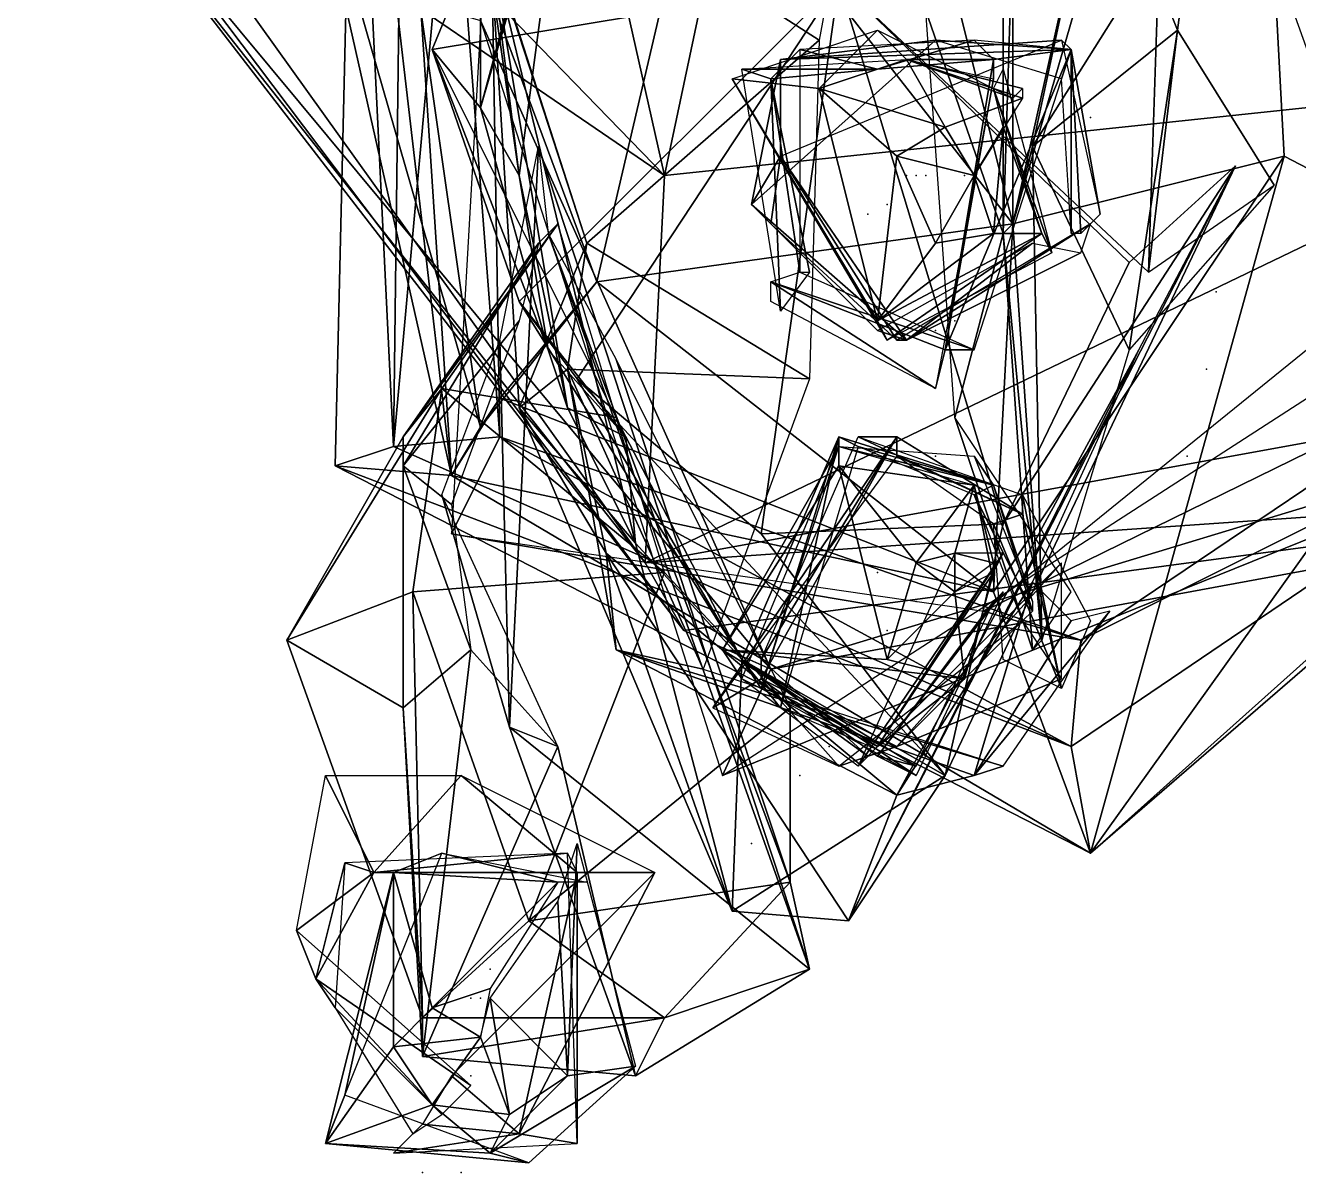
# Model space of a CAD drawing. Extents: x 4.9 to 9.1, y -6.1 to 13.5.
# Drawn here: x 7.2486 to 7.4677, y 4.2801 to 4.4776 of the extents above; entities that cross this region are included whole.
import ezdxf

# ---------------------------------------------------------------- set-up
doc = ezdxf.new("R2010")
doc.units = 0
doc.layers.get('0').update_dxf_attribs({"linetype": 'CONTINUOUS'})

msp = doc.modelspace()

# ---------------------------------------------------------------- linework, layer by layer
at = {"color": 0}
for p in [(7.42024, 4.46513, -0.47), (7.42024, 4.46513, -0.47), (7.42024, 4.46513, -0.47), (7.42024, 4.46513, -0.47), (7.43191, 4.4618, -1.81833), (7.40024, 4.4518, -1.81833), (7.40191, 4.4518, -1.82), (7.40357, 4.4518, -1.74333), (7.41024, 4.4518, -1.90333), (7.41191, 4.45013, -1.735), (7.39357, 4.44513, -1.645), (7.39691, 4.4468, -1.65833), (7.33524, 4.43347, -1.45167), (7.45357, 4.4318, -1.46833), (7.40524, 4.42513, -1.74333), (7.40857, 4.4268, -1.82167), (7.45191, 4.41847, -1.405), (7.45191, 4.41847, -1.405), (7.40524, 4.40347, -1.79333), (7.44857, 4.40347, -1.34167), (7.41191, 4.40013, -1.72833), (7.39524, 4.38347, -1.785), (7.39524, 4.38347, -1.785), (7.40191, 4.37847, -1.85167), (7.40357, 4.37513, -1.63333), (7.39691, 4.37347, -1.72333), (7.39691, 4.37347, -1.72333), (7.41191, 4.37347, -1.64), (7.38024, 4.3718, -1.325), (7.39024, 4.3568, -1.78333), (7.38691, 4.35347, -1.785), (7.38191, 4.34847, -1.71833), (7.33191, 4.3418, -1.59167), (7.37357, 4.3368, -0.46333), (7.32857, 4.3268, -1.50333), (7.32857, 4.31513, -1.50333), (7.32524, 4.31013, -1.585), (7.32691, 4.31013, -1.58667), (7.32524, 4.2968, -1.675), (7.31691, 4.28013, -1.58167), (7.32357, 4.28013, -1.58333)]:
    msp.add_point(p, dxfattribs=at)
for points in [[(7.53191, 4.47013, 0.51167), (7.48191, 4.66847, 0.59333), (7.39524, 4.62513, 0.62)], [(7.31024, 4.6668, 0.53833), (7.24857, 4.56513, 0.44), (7.35857, 4.4518, 0.53833)], [(7.35857, 4.4518, 0.53833), (7.39524, 4.62513, 0.62), (7.31024, 4.6668, 0.53833)], [(7.39524, 4.62513, 0.62), (7.35857, 4.4518, 0.53833), (7.53191, 4.47013, 0.51167)], [(7.35191, 4.59013, -1.53667), (7.33357, 4.4518, -1.48333), (7.32691, 4.49847, -1.48333)], [(7.33357, 4.4518, -1.48333), (7.35191, 4.59013, -1.53667), (7.32857, 4.4918, -1.54667)], [(7.45857, 4.5818, -0.385), (7.38857, 4.56347, -0.31167), (7.41857, 4.44347, -0.34)], [(7.41857, 4.44347, -0.34), (7.46524, 4.45513, -0.37667), (7.45857, 4.5818, -0.385)], [(7.50357, 4.43513, -0.50833), (7.45857, 4.5818, -0.385), (7.46524, 4.45513, -0.37667)], [(7.45857, 4.5818, -0.385), (7.50357, 4.43513, -0.50833), (7.48691, 4.5668, -0.52333)], [(7.32691, 4.46347, -1.39667), (7.35857, 4.57513, -1.47667), (7.32691, 4.49847, -1.48333)], [(7.35857, 4.57513, -1.47667), (7.32691, 4.46347, -1.39667), (7.35691, 4.5668, -1.395)], [(7.35024, 4.55013, -1.335), (7.35691, 4.5668, -1.395), (7.32691, 4.46347, -1.39667)], [(7.25857, 4.52013, 0.26833), (7.35857, 4.4518, 0.53833), (7.24857, 4.56513, 0.44)], [(7.36524, 4.5118, -0.29333), (7.41857, 4.44347, -0.34), (7.38857, 4.56347, -0.31167)], [(7.32691, 4.46347, -1.39667), (7.31857, 4.47347, -1.35), (7.35024, 4.55013, -1.335)], [(7.38857, 4.48513, -1.24833), (7.35024, 4.55013, -1.335), (7.31857, 4.47347, -1.35)], [(7.32191, 4.40013, -0.51167), (7.30524, 4.54347, -0.69), (7.30191, 4.4018, -0.69833)], [(7.31191, 4.40513, -0.885), (7.30191, 4.4018, -0.69833), (7.30524, 4.54347, -0.69)], [(7.30524, 4.54347, -0.69), (7.32191, 4.40013, -0.51167), (7.31357, 4.5268, -0.52)], [(7.30524, 4.54347, -0.69), (7.31357, 4.54013, -0.885), (7.31191, 4.40513, -0.885)], [(7.32191, 4.51513, -1.09), (7.31191, 4.40513, -0.885), (7.31357, 4.54013, -0.885)], [(7.30857, 4.5368, -0.29833), (7.29524, 4.51847, -0.40833), (7.32691, 4.40847, -0.41)], [(7.36524, 4.5118, -0.29333), (7.30857, 4.5368, -0.29833), (7.34691, 4.43347, -0.335)], [(7.32691, 4.40847, -0.41), (7.34691, 4.43347, -0.335), (7.30857, 4.5368, -0.29833)], [(7.32024, 4.5168, -1.61667), (7.39691, 4.53847, -1.62833), (7.38524, 4.47513, -1.64333)], [(7.49191, 4.53347, -1.12), (7.48357, 4.43347, -1.315), (7.45191, 4.5218, -1.31333)], [(7.29524, 4.51847, -0.40833), (7.31357, 4.5268, -0.52), (7.32191, 4.40013, -0.51167)], [(7.25524, 4.5118, 0.00333), (7.35524, 4.38513, 0.28667), (7.25857, 4.52013, 0.26833)], [(7.35857, 4.4518, 0.53833), (7.25857, 4.52013, 0.26833), (7.35524, 4.38513, 0.28667)], [(7.32191, 4.40013, -0.51167), (7.32691, 4.40847, -0.41), (7.29524, 4.51847, -0.40833)], [(7.31191, 4.40513, -0.885), (7.32191, 4.51513, -1.09), (7.33024, 4.4068, -1.075)], [(7.38524, 4.47513, -1.64333), (7.34524, 4.44013, -1.625), (7.32024, 4.5168, -1.61667)], [(7.32857, 4.4918, -1.54667), (7.32024, 4.5168, -1.61667), (7.34524, 4.44013, -1.625)], [(7.32857, 4.5068, -1.30333), (7.33024, 4.4068, -1.075), (7.32191, 4.51513, -1.09)], [(7.35524, 4.38513, 0.28667), (7.25524, 4.5118, 0.00333), (7.36191, 4.37347, 0.01167)], [(7.27024, 4.49513, -0.24833), (7.36191, 4.37347, 0.01167), (7.25524, 4.5118, 0.00333)], [(7.36524, 4.5118, -0.29333), (7.34691, 4.43347, -0.335), (7.41857, 4.44347, -0.34)], [(7.33024, 4.4068, -1.075), (7.32857, 4.5068, -1.30333), (7.32191, 4.39013, -1.30333)], [(7.43191, 4.50347, -1.48167), (7.41857, 4.44347, -1.57167), (7.41857, 4.49513, -1.57167)], [(7.41857, 4.44347, -1.57167), (7.43191, 4.50347, -1.48167), (7.42191, 4.4568, -1.49167)], [(7.45024, 4.5018, -1.39833), (7.42191, 4.4568, -1.49167), (7.43191, 4.50347, -1.48167)], [(7.42191, 4.4568, -1.49167), (7.45024, 4.5018, -1.39833), (7.44691, 4.4768, -1.41167)], [(7.44357, 4.48513, -1.34), (7.44691, 4.4768, -1.41167), (7.45024, 4.5018, -1.39833)], [(7.32691, 4.46347, -1.39667), (7.32691, 4.49847, -1.48333), (7.33357, 4.4518, -1.48333)], [(7.36191, 4.37347, 0.01167), (7.27024, 4.49513, -0.24833), (7.37691, 4.3668, -0.23167)], [(7.32691, 4.47847, -0.39667), (7.37691, 4.3668, -0.23167), (7.27024, 4.49513, -0.24833)], [(7.41857, 4.49513, -1.57167), (7.41691, 4.4418, -1.60333), (7.41691, 4.49347, -1.60333)], [(7.41691, 4.4418, -1.60333), (7.41857, 4.49513, -1.57167), (7.41857, 4.44347, -1.57167)], [(7.40357, 4.48013, -1.65167), (7.41691, 4.49347, -1.60333), (7.41691, 4.4418, -1.60333)], [(7.34524, 4.44013, -1.625), (7.33357, 4.4118, -1.54167), (7.32857, 4.4918, -1.54667)], [(7.35357, 4.38847, -1.48667), (7.32857, 4.4918, -1.54667), (7.33357, 4.4118, -1.54167)], [(7.32857, 4.4918, -1.54667), (7.34191, 4.4118, -1.48333), (7.33357, 4.4518, -1.48333)], [(7.32857, 4.4918, -1.54667), (7.35357, 4.38847, -1.48667), (7.34191, 4.4118, -1.48333)], [(7.38857, 4.48513, -1.24833), (7.31857, 4.47347, -1.35), (7.33357, 4.43013, -1.34167)], [(7.38857, 4.48513, -1.24833), (7.33357, 4.43013, -1.34167), (7.34357, 4.4168, -1.33833)], [(7.38857, 4.48513, -1.24833), (7.34357, 4.4168, -1.33833), (7.37524, 4.39013, -1.33)], [(7.38857, 4.48513, -1.24833), (7.37524, 4.39013, -1.33), (7.41691, 4.3918, -1.31833)], [(7.38857, 4.48513, -1.24833), (7.41691, 4.3918, -1.31833), (7.43857, 4.4368, -1.33333)], [(7.38857, 4.48513, -1.24833), (7.44191, 4.43513, -1.34), (7.44357, 4.48513, -1.34)], [(7.44691, 4.4768, -1.41167), (7.44357, 4.48513, -1.34), (7.44191, 4.43513, -1.34)], [(7.41691, 4.4418, -1.60333), (7.40857, 4.41013, -1.64667), (7.40357, 4.48013, -1.65167)], [(7.37691, 4.3668, -0.23167), (7.32691, 4.47847, -0.39667), (7.36857, 4.34847, -0.50333)], [(7.38524, 4.4668, -1.85667), (7.37024, 4.46847, -1.81667), (7.39524, 4.4768, -1.81833)], [(7.39524, 4.4768, -1.81833), (7.40024, 4.4718, -1.85667), (7.38524, 4.4668, -1.85667)], [(7.40024, 4.4718, -1.85667), (7.39524, 4.4768, -1.81833), (7.41857, 4.46513, -1.81667)], [(7.44691, 4.4768, -1.41167), (7.43857, 4.4218, -1.49167), (7.42191, 4.4568, -1.49167)], [(7.43857, 4.4218, -1.49167), (7.44691, 4.4768, -1.41167), (7.46357, 4.45013, -1.41333)], [(7.44191, 4.43513, -1.34), (7.46357, 4.45013, -1.41333), (7.44691, 4.4768, -1.41167)], [(7.31857, 4.47347, -1.35), (7.33857, 4.4218, -1.39667), (7.35191, 4.4068, -1.39167)], [(7.31857, 4.47347, -1.35), (7.32691, 4.46347, -1.39667), (7.33857, 4.4218, -1.39667)], [(7.35191, 4.4068, -1.39167), (7.33357, 4.43013, -1.34167), (7.31857, 4.47347, -1.35)], [(7.34524, 4.44013, -1.625), (7.38524, 4.47513, -1.64333), (7.38357, 4.4168, -1.635)], [(7.37857, 4.4718, -1.76833), (7.40524, 4.47513, -1.82333), (7.37357, 4.4468, -1.82167)], [(7.37691, 4.46847, -1.705), (7.38191, 4.47347, -1.73667), (7.38191, 4.43513, -1.73333)], [(7.38191, 4.47347, -1.73667), (7.37691, 4.46847, -1.705), (7.39524, 4.47013, -1.695)], [(7.40524, 4.47513, -1.82333), (7.37857, 4.4718, -1.76833), (7.42857, 4.47347, -1.77833)], [(7.42691, 4.47513, -1.73833), (7.42857, 4.47347, -1.77833), (7.37857, 4.4718, -1.76833)], [(7.37857, 4.4718, -1.76833), (7.37857, 4.45513, -1.72833), (7.42691, 4.47513, -1.73833)], [(7.39524, 4.47013, -1.695), (7.41191, 4.47513, -1.74), (7.38191, 4.47347, -1.73667)], [(7.41191, 4.47513, -1.74), (7.39524, 4.47013, -1.695), (7.41524, 4.4718, -1.685)], [(7.42857, 4.47347, -1.77833), (7.42691, 4.46847, -1.81833), (7.40524, 4.47513, -1.82333)], [(7.40691, 4.4218, -1.70333), (7.41191, 4.4218, -1.745), (7.42857, 4.47347, -1.74167)], [(7.42857, 4.47347, -1.74167), (7.41524, 4.4718, -1.685), (7.40691, 4.4218, -1.70333)], [(7.41524, 4.4718, -1.685), (7.42857, 4.47347, -1.74167), (7.41191, 4.47513, -1.74)], [(7.42857, 4.47347, -1.77833), (7.42691, 4.47513, -1.73833), (7.43357, 4.44513, -1.71833)], [(7.42857, 4.47347, -1.77833), (7.42857, 4.4418, -1.80667), (7.42691, 4.46847, -1.81833)], [(7.42857, 4.4418, -1.80667), (7.42857, 4.47347, -1.77833), (7.43024, 4.4418, -1.77333)], [(7.43357, 4.44513, -1.71833), (7.43024, 4.4418, -1.77333), (7.42857, 4.47347, -1.77833)], [(7.39524, 4.47013, -1.695), (7.37191, 4.47013, -1.64), (7.40024, 4.4718, -1.65167)], [(7.37357, 4.4468, -1.82167), (7.37857, 4.45513, -1.775), (7.37857, 4.4718, -1.76833)], [(7.37857, 4.45513, -1.72833), (7.37857, 4.4718, -1.76833), (7.37857, 4.45513, -1.775)], [(7.40691, 4.46013, -1.89667), (7.38524, 4.4668, -1.85667), (7.40024, 4.4718, -1.85667)], [(7.40024, 4.4718, -1.65167), (7.41524, 4.4718, -1.685), (7.39524, 4.47013, -1.695)], [(7.41524, 4.4718, -1.685), (7.40024, 4.4718, -1.65167), (7.41524, 4.46847, -1.64167)], [(7.40024, 4.4718, -1.85667), (7.42024, 4.46513, -1.89667), (7.40691, 4.46013, -1.89667)], [(7.42024, 4.46513, -1.89667), (7.40024, 4.4718, -1.85667), (7.42024, 4.4668, -1.85667)], [(7.41857, 4.46513, -1.81667), (7.42024, 4.4668, -1.85667), (7.40024, 4.4718, -1.85667)], [(7.41524, 4.46847, -1.64167), (7.40691, 4.4218, -1.70333), (7.41524, 4.4718, -1.685)], [(7.35524, 4.38513, 0.28667), (7.53191, 4.47013, 0.51167), (7.35857, 4.4518, 0.53833)], [(7.53191, 4.47013, 0.51167), (7.35524, 4.38513, 0.28667), (7.53857, 4.41847, 0.26833)], [(7.37191, 4.47013, -1.64), (7.39524, 4.47013, -1.695), (7.37691, 4.46847, -1.705)], [(7.37691, 4.46847, -1.705), (7.37857, 4.42847, -1.635), (7.37191, 4.47013, -1.64)], [(7.41524, 4.4668, -1.85667), (7.41691, 4.47013, -1.80833), (7.42524, 4.43847, -1.82167)], [(7.37024, 4.46847, -1.81667), (7.38524, 4.4668, -1.85667), (7.39524, 4.4268, -1.85333)], [(7.39524, 4.4268, -1.85333), (7.39691, 4.42347, -1.82), (7.37024, 4.46847, -1.81667)], [(7.38191, 4.43513, -1.73333), (7.38357, 4.43513, -1.69833), (7.37691, 4.46847, -1.705)], [(7.37857, 4.42847, -1.635), (7.37691, 4.46847, -1.705), (7.38357, 4.43513, -1.69833)], [(7.38524, 4.4668, -1.85667), (7.40691, 4.46013, -1.89667), (7.39857, 4.45513, -1.90333)], [(7.39857, 4.45513, -1.90333), (7.39524, 4.4268, -1.85333), (7.38524, 4.4668, -1.85667)], [(7.40691, 4.4218, -1.70333), (7.41524, 4.46847, -1.64167), (7.40524, 4.41513, -1.63333)], [(7.41691, 4.46013, -1.89667), (7.41524, 4.4668, -1.85667), (7.42357, 4.4418, -1.855)], [(7.42524, 4.43847, -1.82167), (7.42357, 4.4418, -1.855), (7.41524, 4.4668, -1.85667)], [(7.41191, 4.4518, -1.90333), (7.40691, 4.46013, -1.89667), (7.42024, 4.46513, -1.89667)], [(7.33357, 4.4518, -1.48333), (7.33857, 4.4218, -1.39667), (7.32691, 4.46347, -1.39667)], [(7.41191, 4.4518, -1.90333), (7.39857, 4.45513, -1.90333), (7.40691, 4.46013, -1.89667)], [(7.41191, 4.4518, -1.90333), (7.41691, 4.46013, -1.89667), (7.41524, 4.4418, -1.90333)], [(7.42357, 4.4418, -1.855), (7.41524, 4.4418, -1.90333), (7.41691, 4.46013, -1.89667)], [(7.33691, 4.4568, -1.49167), (7.33191, 4.3568, -1.51167), (7.33024, 4.42347, -1.48333)], [(7.33191, 4.3568, -1.51167), (7.33691, 4.4568, -1.49167), (7.38357, 4.31513, -1.48)], [(7.33857, 4.4418, -1.39167), (7.38357, 4.31513, -1.48), (7.33691, 4.4568, -1.49167)], [(7.42191, 4.4568, -1.49167), (7.42357, 4.3718, -1.575), (7.41857, 4.44347, -1.57167)], [(7.42357, 4.3718, -1.575), (7.42191, 4.4568, -1.49167), (7.43857, 4.4218, -1.49167)], [(7.37357, 4.4468, -1.82167), (7.40024, 4.42347, -1.78167), (7.37857, 4.45513, -1.775)], [(7.37857, 4.45513, -1.775), (7.37691, 4.44347, -1.725), (7.37857, 4.45513, -1.72833)], [(7.37857, 4.45513, -1.775), (7.39857, 4.42347, -1.73167), (7.37691, 4.44347, -1.725)], [(7.39857, 4.42347, -1.73167), (7.37857, 4.45513, -1.775), (7.40024, 4.42347, -1.78167)], [(7.39524, 4.4268, -1.85333), (7.39857, 4.45513, -1.90333), (7.40524, 4.44013, -1.90167)], [(7.41191, 4.4518, -1.90333), (7.40524, 4.44013, -1.90167), (7.39857, 4.45513, -1.90333)], [(7.41857, 4.44347, -0.34), (7.41524, 4.38013, -0.39), (7.46524, 4.45513, -0.37667)], [(7.43191, 4.33513, -0.50333), (7.46524, 4.45513, -0.37667), (7.41524, 4.38013, -0.39)], [(7.46524, 4.45513, -0.37667), (7.43191, 4.33513, -0.50333), (7.50357, 4.43513, -0.50833)], [(7.33857, 4.4218, -1.39667), (7.33357, 4.4518, -1.48333), (7.34191, 4.4118, -1.48333)], [(7.45691, 4.45347, -1.415), (7.39024, 4.32347, -1.49667), (7.44024, 4.4218, -1.49167)], [(7.39024, 4.32347, -1.49667), (7.45691, 4.45347, -1.415), (7.40691, 4.34847, -1.39333)], [(7.41191, 4.4518, -1.90333), (7.41524, 4.4418, -1.90333), (7.40524, 4.44013, -1.90167)], [(7.41691, 4.3918, -1.31833), (7.40691, 4.34847, -1.39333), (7.45691, 4.45347, -1.415)], [(7.45691, 4.45347, -1.415), (7.43857, 4.4368, -1.33333), (7.41691, 4.3918, -1.31833)], [(7.40024, 4.42347, -1.78167), (7.37357, 4.4468, -1.82167), (7.39524, 4.42513, -1.81833)], [(7.34024, 4.44347, -1.40333), (7.33691, 4.44013, -1.45333), (7.31357, 4.4068, -1.455)], [(7.31357, 4.4068, -1.455), (7.32024, 4.41513, -1.39667), (7.34024, 4.44347, -1.40333)], [(7.35024, 4.41013, -1.355), (7.34024, 4.44347, -1.40333), (7.32024, 4.41513, -1.39667)], [(7.41524, 4.38013, -0.39), (7.41857, 4.44347, -0.34), (7.34691, 4.43347, -0.335)], [(7.40024, 4.42347, -1.78167), (7.43191, 4.44347, -1.725), (7.39857, 4.42347, -1.73167)], [(7.43191, 4.44347, -1.725), (7.40024, 4.42347, -1.78167), (7.43024, 4.43847, -1.78167)], [(7.41691, 4.4418, -1.60333), (7.41857, 4.44347, -1.57167), (7.42357, 4.3718, -1.575)], [(7.38357, 4.31513, -1.48), (7.33857, 4.4418, -1.39167), (7.38024, 4.33013, -1.41)], [(7.35024, 4.42013, -1.355), (7.38024, 4.33013, -1.41), (7.33857, 4.4418, -1.39167)], [(7.39524, 4.4268, -1.85333), (7.40524, 4.44013, -1.90167), (7.41524, 4.4418, -1.90333)], [(7.41524, 4.4418, -1.90333), (7.42357, 4.4418, -1.855), (7.39524, 4.4268, -1.85333)], [(7.39691, 4.42347, -1.82), (7.39524, 4.4268, -1.85333), (7.42357, 4.4418, -1.855)], [(7.42357, 4.4418, -1.855), (7.42524, 4.43847, -1.82167), (7.39691, 4.42347, -1.82)], [(7.40857, 4.41013, -1.64667), (7.41691, 4.4418, -1.60333), (7.42191, 4.37013, -1.59833)], [(7.42357, 4.3718, -1.575), (7.42191, 4.37013, -1.59833), (7.41691, 4.4418, -1.60333)], [(7.33691, 4.44013, -1.45333), (7.33357, 4.4268, -1.495), (7.31357, 4.4018, -1.49)], [(7.31357, 4.4018, -1.49), (7.31357, 4.4068, -1.455), (7.33691, 4.44013, -1.45333)], [(7.33357, 4.4118, -1.54167), (7.34524, 4.44013, -1.625), (7.34191, 4.41847, -1.60667)], [(7.38357, 4.4168, -1.635), (7.34191, 4.41847, -1.60667), (7.34524, 4.44013, -1.625)], [(7.40024, 4.42347, -1.78167), (7.39524, 4.42513, -1.81833), (7.42191, 4.44013, -1.81333)], [(7.42191, 4.44013, -1.81333), (7.43024, 4.43847, -1.78167), (7.40024, 4.42347, -1.78167)], [(7.37691, 4.43347, -1.69167), (7.38191, 4.43513, -1.74167), (7.41191, 4.4218, -1.745)], [(7.43191, 4.33513, -0.70667), (7.50357, 4.43513, -0.50833), (7.43191, 4.33513, -0.50333)], [(7.50357, 4.43513, -0.50833), (7.43191, 4.33513, -0.70667), (7.53024, 4.42013, -0.69667)], [(7.34691, 4.43347, -0.335), (7.32691, 4.40847, -0.41), (7.33024, 4.41347, -0.40167)], [(7.34691, 4.43347, -0.335), (7.33024, 4.41347, -0.40167), (7.41524, 4.38013, -0.39)], [(7.52524, 4.4118, -0.23667), (7.36857, 4.34847, -0.50333), (7.50024, 4.43347, -0.50833)], [(7.41191, 4.4218, -1.745), (7.40691, 4.4218, -1.70333), (7.37691, 4.43347, -1.69167)], [(7.40524, 4.41513, -1.63333), (7.37691, 4.43347, -1.69167), (7.40691, 4.4218, -1.70333)], [(7.37691, 4.43347, -1.69167), (7.40524, 4.41513, -1.63333), (7.37691, 4.43013, -1.63667)], [(7.50191, 4.42013, -1.10333), (7.41357, 4.3768, -1.30167), (7.48357, 4.43347, -1.315)], [(7.33357, 4.43013, -1.34167), (7.35191, 4.4068, -1.39167), (7.37191, 4.36847, -1.39167)], [(7.37191, 4.36847, -1.39167), (7.34357, 4.4168, -1.33833), (7.33357, 4.43013, -1.34167)], [(7.32191, 4.39513, -1.53833), (7.31357, 4.4018, -1.49), (7.33357, 4.4268, -1.495)], [(7.32024, 4.3968, -1.54667), (7.33024, 4.42347, -1.48333), (7.33191, 4.3568, -1.51167)], [(7.34191, 4.4118, -1.48333), (7.35191, 4.4068, -1.39167), (7.33857, 4.4218, -1.39667)], [(7.39857, 4.34513, -1.57167), (7.44024, 4.4218, -1.49167), (7.39024, 4.32347, -1.49667)], [(7.44024, 4.4218, -1.49167), (7.39857, 4.34513, -1.57167), (7.42191, 4.3818, -1.56833)], [(7.34191, 4.41847, -1.60667), (7.34857, 4.3868, -1.535), (7.33357, 4.4118, -1.54167)], [(7.34191, 4.41847, -1.60667), (7.38357, 4.4168, -1.635), (7.36524, 4.3668, -1.63667)], [(7.36524, 4.3668, -1.63667), (7.35024, 4.37013, -1.61333), (7.34191, 4.41847, -1.60667)], [(7.34857, 4.3868, -1.535), (7.34191, 4.41847, -1.60667), (7.35024, 4.37013, -1.61333)], [(7.38024, 4.33013, -1.41), (7.35024, 4.42013, -1.355), (7.38024, 4.36013, -1.355)], [(7.54857, 4.39847, 0.005), (7.53857, 4.41847, 0.26833), (7.35524, 4.38513, 0.28667)], [(7.41357, 4.3768, -1.30167), (7.50191, 4.42013, -1.10333), (7.43024, 4.3718, -1.07333)], [(7.43191, 4.33513, -0.70667), (7.42857, 4.35347, -0.885), (7.52691, 4.42013, -0.90167)], [(7.43024, 4.3718, -1.07333), (7.52691, 4.42013, -0.90167), (7.42857, 4.35347, -0.885)], [(7.52691, 4.42013, -0.90167), (7.43024, 4.3718, -1.07333), (7.50191, 4.42013, -1.10333)], [(7.52691, 4.42013, -0.90167), (7.53024, 4.42013, -0.69667), (7.43191, 4.33513, -0.70667)], [(7.34357, 4.4168, -1.33833), (7.37191, 4.36847, -1.39167), (7.40691, 4.34847, -1.39333)], [(7.40691, 4.34847, -1.39333), (7.37524, 4.39013, -1.33), (7.34357, 4.4168, -1.33833)], [(7.32024, 4.41513, -1.39667), (7.31357, 4.4068, -1.455), (7.29357, 4.3718, -1.44)], [(7.29357, 4.3718, -1.44), (7.31524, 4.38013, -1.39), (7.32024, 4.41513, -1.39667)], [(7.35857, 4.38347, -1.34167), (7.32024, 4.41513, -1.39667), (7.31524, 4.38013, -1.39)], [(7.32024, 4.41513, -1.39667), (7.35857, 4.38347, -1.34167), (7.35024, 4.41013, -1.355)], [(7.32191, 4.40013, -0.51167), (7.33024, 4.41347, -0.40167), (7.32691, 4.40847, -0.41)], [(7.32191, 4.40013, -0.51167), (7.41524, 4.38013, -0.39), (7.33024, 4.41347, -0.40167)], [(7.37024, 4.32513, -1.49833), (7.33357, 4.4118, -1.54167), (7.34857, 4.3868, -1.535)], [(7.33357, 4.4118, -1.54167), (7.37024, 4.32513, -1.49833), (7.35357, 4.38847, -1.48667)], [(7.35191, 4.4068, -1.39167), (7.34191, 4.4118, -1.48333), (7.35357, 4.38847, -1.48667)], [(7.36857, 4.34847, -0.50333), (7.52524, 4.4118, -0.23667), (7.37691, 4.3668, -0.23167)], [(7.54857, 4.39847, 0.005), (7.37691, 4.3668, -0.23167), (7.52524, 4.4118, -0.23667)], [(7.42191, 4.37013, -1.59833), (7.42857, 4.38013, -1.63167), (7.40857, 4.41013, -1.64667)], [(7.31357, 4.36013, -1.50333), (7.29357, 4.3718, -1.44), (7.31357, 4.4068, -1.455)], [(7.33024, 4.4068, -1.075), (7.42857, 4.35347, -0.885), (7.31191, 4.40513, -0.885)], [(7.31357, 4.4068, -1.455), (7.31357, 4.4018, -1.49), (7.31357, 4.36013, -1.50333)], [(7.32191, 4.39013, -1.30333), (7.43024, 4.3718, -1.07333), (7.33024, 4.4068, -1.075)], [(7.42857, 4.35347, -0.885), (7.33024, 4.4068, -1.075), (7.43024, 4.3718, -1.07333)], [(7.35357, 4.38847, -1.48667), (7.37191, 4.36847, -1.39167), (7.35191, 4.4068, -1.39167)], [(7.39857, 4.4068, -1.67667), (7.39857, 4.40347, -1.72667), (7.36691, 4.36013, -1.725)], [(7.36691, 4.36013, -1.725), (7.37524, 4.36513, -1.67), (7.39857, 4.4068, -1.67667)], [(7.37857, 4.36013, -1.795), (7.37191, 4.36847, -1.765), (7.38857, 4.4068, -1.76167)], [(7.37524, 4.36347, -1.72333), (7.38857, 4.4068, -1.76167), (7.37191, 4.36847, -1.765)], [(7.37524, 4.36847, -1.625), (7.39857, 4.4068, -1.67667), (7.37524, 4.36513, -1.67)], [(7.39857, 4.4068, -1.67667), (7.37524, 4.36847, -1.625), (7.39191, 4.4068, -1.63333)], [(7.38857, 4.4068, -1.76167), (7.37524, 4.36347, -1.72333), (7.38857, 4.40513, -1.72167)], [(7.38857, 4.4068, -1.76167), (7.39191, 4.40513, -1.78667), (7.37857, 4.36013, -1.795)], [(7.39191, 4.40513, -1.78667), (7.38857, 4.4068, -1.76167), (7.41524, 4.39847, -1.76)], [(7.38857, 4.40513, -1.72167), (7.41524, 4.39847, -1.76), (7.38857, 4.4068, -1.76167)], [(7.39191, 4.4068, -1.63333), (7.42024, 4.39347, -1.67833), (7.39857, 4.4068, -1.67667)], [(7.42024, 4.39347, -1.67833), (7.39191, 4.4068, -1.63333), (7.42024, 4.3968, -1.63)], [(7.39857, 4.40347, -1.72667), (7.39857, 4.4068, -1.67667), (7.42024, 4.39347, -1.67833)], [(7.30191, 4.4018, -0.69833), (7.31191, 4.40513, -0.885), (7.42857, 4.35347, -0.885)], [(7.38857, 4.40513, -1.78667), (7.38857, 4.4018, -1.82333), (7.36857, 4.37013, -1.82333)], [(7.36857, 4.37013, -1.82333), (7.37191, 4.36513, -1.78), (7.38857, 4.40513, -1.78667)], [(7.41524, 4.39847, -1.76), (7.38857, 4.40513, -1.72167), (7.41191, 4.40347, -1.72)], [(7.38857, 4.4018, -1.82333), (7.38857, 4.40513, -1.78667), (7.41191, 4.39847, -1.78167)], [(7.41524, 4.39847, -1.76), (7.41191, 4.3968, -1.78333), (7.39191, 4.40513, -1.78667)], [(7.42024, 4.39347, -1.67833), (7.41524, 4.3918, -1.72833), (7.39857, 4.40347, -1.72667)], [(7.41524, 4.39847, -1.76), (7.41191, 4.40347, -1.72), (7.42191, 4.37847, -1.72333)], [(7.30191, 4.4018, -0.69833), (7.43191, 4.33513, -0.50333), (7.32191, 4.40013, -0.51167)], [(7.43191, 4.33513, -0.50333), (7.30191, 4.4018, -0.69833), (7.43191, 4.33513, -0.70667)], [(7.42857, 4.35347, -0.885), (7.43191, 4.33513, -0.70667), (7.30191, 4.4018, -0.69833)], [(7.31357, 4.4018, -1.49), (7.32191, 4.39513, -1.53833), (7.32524, 4.37013, -1.54667)], [(7.32524, 4.37013, -1.54667), (7.31357, 4.36013, -1.50333), (7.31357, 4.4018, -1.49)], [(7.39691, 4.36847, -1.85167), (7.36857, 4.37013, -1.82333), (7.38857, 4.4018, -1.82333)], [(7.38857, 4.4018, -1.82333), (7.40191, 4.38513, -1.85333), (7.39691, 4.36847, -1.85167)], [(7.40191, 4.38513, -1.85333), (7.38857, 4.4018, -1.82333), (7.41191, 4.39847, -1.81333)], [(7.41191, 4.39847, -1.78167), (7.41191, 4.39847, -1.81333), (7.38857, 4.4018, -1.82333)], [(7.41524, 4.38013, -0.39), (7.32191, 4.40013, -0.51167), (7.43191, 4.33513, -0.50333)], [(7.33191, 4.3568, -1.51167), (7.34024, 4.35347, -1.54333), (7.32024, 4.3968, -1.54667)], [(7.35524, 4.38513, 0.28667), (7.36191, 4.37347, 0.01167), (7.54857, 4.39847, 0.005)], [(7.37691, 4.3668, -0.23167), (7.54857, 4.39847, 0.005), (7.36191, 4.37347, 0.01167)], [(7.41191, 4.39847, -1.81333), (7.40857, 4.3868, -1.85333), (7.40191, 4.38513, -1.85333)], [(7.41191, 4.39847, -1.81333), (7.41524, 4.38513, -1.85167), (7.40857, 4.3868, -1.85333)], [(7.41191, 4.3968, -1.78333), (7.41524, 4.39847, -1.76), (7.42191, 4.3768, -1.755)], [(7.41524, 4.38513, -1.85167), (7.41191, 4.39847, -1.81333), (7.41524, 4.38513, -1.81167)], [(7.41524, 4.3818, -1.77667), (7.41524, 4.38513, -1.81167), (7.41191, 4.39847, -1.81333)], [(7.41191, 4.39847, -1.81333), (7.41191, 4.39847, -1.78167), (7.41524, 4.3818, -1.77667)], [(7.42191, 4.3768, -1.755), (7.42024, 4.37513, -1.78667), (7.41191, 4.3968, -1.78333)], [(7.42191, 4.37847, -1.72333), (7.42191, 4.3768, -1.755), (7.41524, 4.39847, -1.76)], [(7.42024, 4.3968, -1.63), (7.42691, 4.36347, -1.68167), (7.42024, 4.39347, -1.67833)], [(7.42691, 4.36347, -1.68167), (7.42024, 4.3968, -1.63), (7.43191, 4.37513, -1.62667)], [(7.41524, 4.3918, -1.72833), (7.42024, 4.39347, -1.67833), (7.42691, 4.36347, -1.68167)], [(7.43024, 4.3718, -1.07333), (7.32191, 4.39013, -1.30333), (7.41357, 4.3768, -1.30167)], [(7.40691, 4.34847, -1.39333), (7.41691, 4.3918, -1.31833), (7.37524, 4.39013, -1.33)], [(7.42691, 4.36347, -1.68167), (7.41691, 4.36847, -1.72167), (7.41524, 4.3918, -1.72833)], [(7.37191, 4.36847, -1.39167), (7.35357, 4.38847, -1.48667), (7.37024, 4.32513, -1.49833)], [(7.35024, 4.37013, -1.61333), (7.39857, 4.34513, -1.57167), (7.34857, 4.3868, -1.535)], [(7.39024, 4.32347, -1.49667), (7.34857, 4.3868, -1.535), (7.39857, 4.34513, -1.57167)], [(7.34857, 4.3868, -1.535), (7.39024, 4.32347, -1.49667), (7.37024, 4.32513, -1.49833)], [(7.39191, 4.35013, -1.775), (7.39524, 4.35347, -1.815), (7.41691, 4.3868, -1.81167)], [(7.41691, 4.3868, -1.81167), (7.40857, 4.3868, -1.77167), (7.39191, 4.35013, -1.775)], [(7.41524, 4.38347, -1.85167), (7.41691, 4.3868, -1.81167), (7.39524, 4.35347, -1.815)], [(7.40857, 4.38013, -1.85167), (7.40191, 4.38513, -1.85333), (7.40857, 4.3868, -1.85333)], [(7.40857, 4.38013, -1.85167), (7.40857, 4.3868, -1.85333), (7.41524, 4.38513, -1.85167)], [(7.35857, 4.38347, -1.34167), (7.31524, 4.38013, -1.39), (7.33524, 4.32347, -1.395)], [(7.33524, 4.32347, -1.395), (7.38024, 4.36013, -1.355), (7.35857, 4.38347, -1.34167)], [(7.39857, 4.35347, -1.67167), (7.42691, 4.38513, -1.62), (7.39357, 4.3518, -1.61833)], [(7.39524, 4.35347, -1.815), (7.41024, 4.36513, -1.84833), (7.41524, 4.38347, -1.85167)], [(7.40857, 4.38013, -1.85167), (7.39691, 4.36847, -1.85167), (7.40191, 4.38513, -1.85333)], [(7.42691, 4.38513, -1.62), (7.39857, 4.35347, -1.67167), (7.42691, 4.36513, -1.68167)], [(7.40857, 4.38013, -1.85167), (7.41524, 4.38347, -1.85167), (7.41024, 4.36513, -1.84833)], [(7.41191, 4.34847, -1.59667), (7.42191, 4.3818, -1.56833), (7.39857, 4.34513, -1.57167)], [(7.42191, 4.3818, -1.56833), (7.41191, 4.34847, -1.59667), (7.42857, 4.37513, -1.60667)], [(7.31524, 4.38013, -1.39), (7.29357, 4.3718, -1.44), (7.31691, 4.3068, -1.45333)], [(7.31691, 4.3068, -1.45333), (7.33524, 4.32347, -1.395), (7.31524, 4.38013, -1.39)], [(7.41524, 4.37847, -1.78833), (7.41691, 4.38013, -1.755), (7.39524, 4.3518, -1.75)], [(7.41691, 4.38013, -1.715), (7.39524, 4.3518, -1.75), (7.41691, 4.38013, -1.755)], [(7.39524, 4.3518, -1.75), (7.41691, 4.38013, -1.715), (7.40191, 4.34847, -1.71833)], [(7.40857, 4.38013, -1.85167), (7.41024, 4.36513, -1.84833), (7.39691, 4.36847, -1.85167)], [(7.39524, 4.3518, -1.75), (7.40191, 4.35013, -1.79167), (7.41524, 4.37847, -1.78833)], [(7.41191, 4.34847, -1.59667), (7.41691, 4.35013, -1.62), (7.43524, 4.3768, -1.63167)], [(7.43524, 4.3768, -1.63167), (7.42857, 4.37513, -1.60667), (7.41191, 4.34847, -1.59667)], [(7.39857, 4.35347, -1.67167), (7.38857, 4.35013, -1.71833), (7.42024, 4.37513, -1.71667)], [(7.42024, 4.37513, -1.71667), (7.42691, 4.36513, -1.68167), (7.39857, 4.35347, -1.67167)], [(7.31357, 4.36013, -1.50333), (7.31691, 4.3068, -1.45333), (7.29357, 4.3718, -1.44)], [(7.32524, 4.37013, -1.54667), (7.31691, 4.30013, -1.48), (7.31357, 4.36013, -1.50333)], [(7.31691, 4.30013, -1.48), (7.32524, 4.37013, -1.54667), (7.34024, 4.35347, -1.54333)], [(7.35024, 4.37013, -1.61333), (7.36524, 4.3668, -1.63667), (7.41691, 4.35013, -1.62)], [(7.41691, 4.35013, -1.62), (7.41191, 4.34847, -1.59667), (7.35024, 4.37013, -1.61333)], [(7.39857, 4.34513, -1.57167), (7.35024, 4.37013, -1.61333), (7.41191, 4.34847, -1.59667)], [(7.36857, 4.37013, -1.82333), (7.39691, 4.36847, -1.85167), (7.41024, 4.36513, -1.84833)], [(7.41024, 4.36513, -1.84833), (7.39524, 4.35347, -1.815), (7.36857, 4.37013, -1.82333)], [(7.37191, 4.36513, -1.78), (7.36857, 4.37013, -1.82333), (7.39524, 4.35347, -1.815)], [(7.37024, 4.32513, -1.49833), (7.40691, 4.34847, -1.39333), (7.37191, 4.36847, -1.39167)], [(7.37191, 4.36847, -1.765), (7.37857, 4.36013, -1.795), (7.40191, 4.35013, -1.79167)], [(7.40191, 4.35013, -1.79167), (7.39524, 4.3518, -1.75), (7.37191, 4.36847, -1.765)], [(7.40191, 4.34847, -1.71833), (7.37191, 4.36847, -1.765), (7.39524, 4.3518, -1.75)], [(7.37191, 4.36847, -1.765), (7.40191, 4.34847, -1.71833), (7.37524, 4.36347, -1.72333)], [(7.37524, 4.36513, -1.67), (7.39357, 4.3518, -1.61833), (7.37524, 4.36847, -1.625)], [(7.37524, 4.36513, -1.67), (7.36691, 4.36013, -1.725), (7.38857, 4.35013, -1.71833)], [(7.39524, 4.35347, -1.815), (7.39191, 4.35013, -1.775), (7.37191, 4.36513, -1.78)], [(7.38857, 4.35013, -1.71833), (7.39857, 4.35347, -1.67167), (7.37524, 4.36513, -1.67)], [(7.39357, 4.3518, -1.61833), (7.37524, 4.36513, -1.67), (7.39857, 4.35347, -1.67167)], [(7.31691, 4.3068, -1.45333), (7.31357, 4.36013, -1.50333), (7.31691, 4.30013, -1.48)], [(7.38024, 4.36013, -1.355), (7.33524, 4.32347, -1.395), (7.38024, 4.33013, -1.41)], [(7.34024, 4.35347, -1.54333), (7.33191, 4.3568, -1.51167), (7.35357, 4.2968, -1.5)], [(7.38357, 4.31513, -1.48), (7.35357, 4.2968, -1.5), (7.33191, 4.3568, -1.51167)], [(7.34024, 4.35347, -1.54333), (7.35357, 4.2968, -1.5), (7.31691, 4.30013, -1.48)], [(7.30857, 4.3318, -1.54667), (7.29524, 4.3218, -1.47833), (7.30024, 4.34847, -1.50833)], [(7.30857, 4.3318, -1.54667), (7.30024, 4.34847, -1.50833), (7.32357, 4.34847, -1.53)], [(7.32357, 4.34847, -1.53), (7.34357, 4.3318, -1.54667), (7.30857, 4.3318, -1.54667)], [(7.34357, 4.3318, -1.54667), (7.32357, 4.34847, -1.53), (7.35691, 4.3318, -1.53333)], [(7.40691, 4.34847, -1.39333), (7.37024, 4.32513, -1.49833), (7.39024, 4.32347, -1.49667)], [(7.30857, 4.3318, -1.54667), (7.34191, 4.33513, -1.58667), (7.30357, 4.33347, -1.58667)], [(7.31191, 4.3318, -1.63167), (7.30357, 4.29347, -1.57667), (7.32024, 4.33513, -1.57833)], [(7.34191, 4.33513, -1.58667), (7.30857, 4.3318, -1.54667), (7.34357, 4.3318, -1.54667)], [(7.32024, 4.33513, -1.57833), (7.34024, 4.33013, -1.625), (7.31191, 4.3318, -1.63167)], [(7.34024, 4.33013, -1.625), (7.32024, 4.33513, -1.57833), (7.34524, 4.33013, -1.58833)], [(7.34357, 4.3368, -1.58333), (7.34191, 4.2968, -1.625), (7.34024, 4.3268, -1.63167)], [(7.34191, 4.2968, -1.625), (7.34357, 4.3368, -1.58333), (7.35357, 4.29847, -1.585)], [(7.34357, 4.3318, -1.54667), (7.34357, 4.28513, -1.58833), (7.34191, 4.33513, -1.58667)], [(7.29857, 4.31347, -1.53833), (7.30357, 4.33347, -1.58667), (7.30191, 4.30847, -1.57333)], [(7.30357, 4.33347, -1.58667), (7.29857, 4.31347, -1.53833), (7.30857, 4.3318, -1.54667)], [(7.29524, 4.3218, -1.47833), (7.30857, 4.3318, -1.54667), (7.29857, 4.31347, -1.53833)], [(7.31191, 4.3018, -1.675), (7.30024, 4.28513, -1.60833), (7.31191, 4.3318, -1.63167)], [(7.30357, 4.29347, -1.57667), (7.31191, 4.3318, -1.63167), (7.30024, 4.28513, -1.60833)], [(7.31191, 4.3318, -1.63167), (7.31857, 4.30847, -1.68), (7.31191, 4.3018, -1.675)], [(7.31857, 4.30847, -1.68), (7.31191, 4.3318, -1.63167), (7.34024, 4.33013, -1.625)], [(7.33357, 4.2868, -1.535), (7.35691, 4.3318, -1.53333), (7.32191, 4.2968, -1.48333)], [(7.34357, 4.28513, -1.58833), (7.34357, 4.3318, -1.54667), (7.33357, 4.2868, -1.535)], [(7.35691, 4.3318, -1.53333), (7.33357, 4.2868, -1.535), (7.34357, 4.3318, -1.54667)], [(7.34024, 4.33013, -1.625), (7.32857, 4.3118, -1.68333), (7.31857, 4.30847, -1.68)], [(7.35857, 4.3068, -1.45667), (7.38024, 4.33013, -1.41), (7.33524, 4.32347, -1.395)], [(7.38024, 4.33013, -1.41), (7.35857, 4.3068, -1.45667), (7.38357, 4.31513, -1.48)], [(7.32857, 4.31013, -1.675), (7.34024, 4.3268, -1.63167), (7.34191, 4.2968, -1.625)], [(7.33524, 4.32347, -1.395), (7.31691, 4.3068, -1.45333), (7.35857, 4.3068, -1.45667)], [(7.29857, 4.31347, -1.53833), (7.32524, 4.29513, -1.48333), (7.29524, 4.3218, -1.47833)], [(7.30191, 4.30847, -1.57333), (7.32024, 4.29013, -1.53167), (7.29857, 4.31347, -1.53833)], [(7.32524, 4.29513, -1.48333), (7.29857, 4.31347, -1.53833), (7.32024, 4.29013, -1.53167)], [(7.35357, 4.2968, -1.5), (7.38357, 4.31513, -1.48), (7.35857, 4.3068, -1.45667)], [(7.32691, 4.30347, -1.67833), (7.31857, 4.30847, -1.68), (7.32857, 4.3118, -1.68333)], [(7.32691, 4.30347, -1.67833), (7.32857, 4.31013, -1.675), (7.33191, 4.29013, -1.67333)], [(7.34191, 4.2968, -1.625), (7.33191, 4.29013, -1.67333), (7.32857, 4.31013, -1.675)], [(7.32024, 4.29013, -1.53167), (7.30191, 4.30847, -1.57333), (7.31524, 4.2868, -1.58)], [(7.32691, 4.30347, -1.67833), (7.31191, 4.3018, -1.675), (7.31857, 4.30847, -1.68)], [(7.35857, 4.3068, -1.45667), (7.31691, 4.30013, -1.48), (7.35357, 4.2968, -1.5)], [(7.31691, 4.30013, -1.48), (7.35857, 4.3068, -1.45667), (7.31691, 4.3068, -1.45333)], [(7.32691, 4.30347, -1.67833), (7.31857, 4.2918, -1.67167), (7.31191, 4.3018, -1.675)], [(7.32691, 4.30347, -1.67833), (7.33191, 4.29013, -1.67333), (7.31857, 4.2918, -1.67167)], [(7.30024, 4.28513, -1.60833), (7.31191, 4.3018, -1.675), (7.31857, 4.2918, -1.67167)], [(7.35357, 4.29847, -1.585), (7.32857, 4.28347, -1.615), (7.34191, 4.2968, -1.625)], [(7.32857, 4.28347, -1.615), (7.35357, 4.29847, -1.585), (7.33524, 4.2818, -1.58)], [(7.32191, 4.2968, -1.48333), (7.31691, 4.28847, -1.53), (7.33357, 4.2868, -1.535)], [(7.33191, 4.29013, -1.67333), (7.34191, 4.2968, -1.625), (7.32857, 4.28347, -1.615)], [(7.30024, 4.28513, -1.60833), (7.33524, 4.2818, -1.58), (7.30357, 4.29347, -1.57667)], [(7.31857, 4.2918, -1.67167), (7.32857, 4.28347, -1.615), (7.30024, 4.28513, -1.60833)], [(7.32857, 4.28347, -1.615), (7.31857, 4.2918, -1.67167), (7.33191, 4.29013, -1.67333)], [(7.31191, 4.28347, -1.58), (7.33357, 4.2868, -1.535), (7.31691, 4.28847, -1.53)], [(7.33524, 4.2818, -1.58), (7.30024, 4.28513, -1.60833), (7.32857, 4.28347, -1.615)], [(7.33357, 4.2868, -1.535), (7.31191, 4.28347, -1.58), (7.34357, 4.28513, -1.58833)]]:
    msp.add_3dface(points, dxfattribs=at)

doc.saveas('drawing.dxf')
